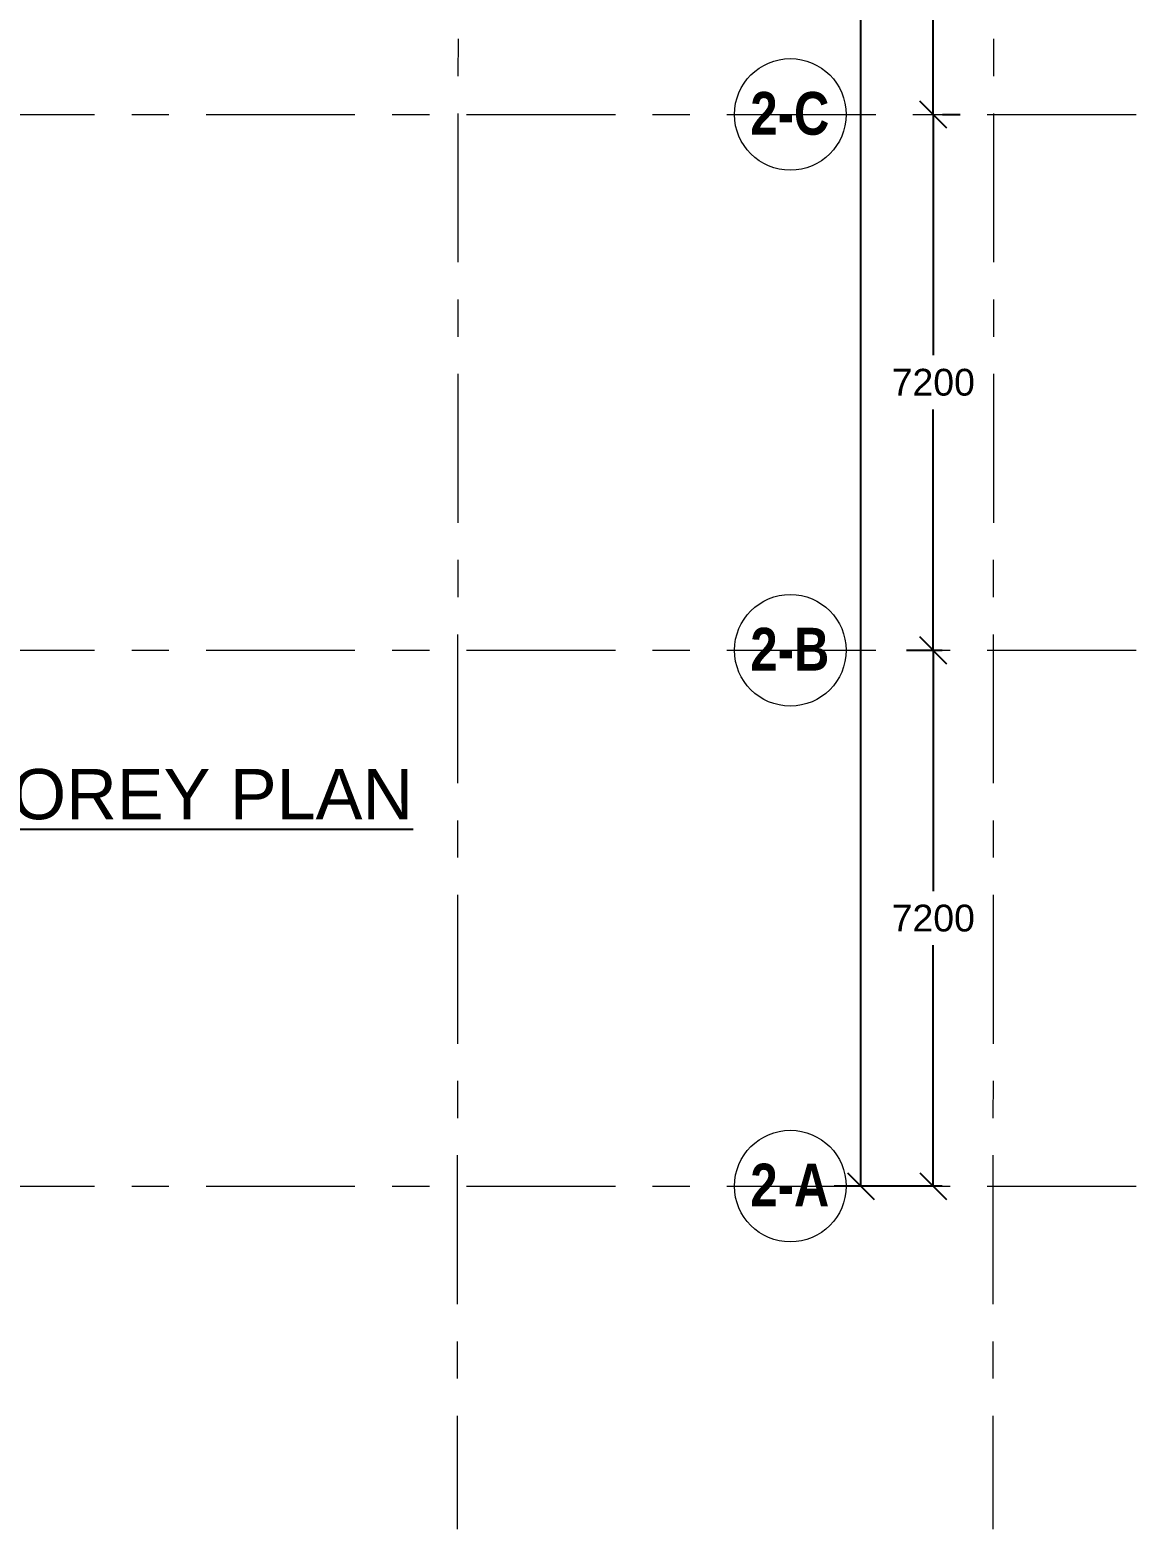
# Model space of a CAD drawing. Header units: millimetres. Extents: x -47219 to 440296, y -79832 to 7189.
# Drawn here: x 15491 to 30439, y -79832 to -59689 of the extents above; entities that cross this region are included whole.
import ezdxf

# ---------------------------------------------------------------- set-up
doc = ezdxf.new("R2010")
doc.units = ezdxf.units.MM
doc.linetypes.add('BLK_2 - 3RD STOREY  LOWER ROOF PLAN-archi clean_25 SEPT 2024$0$IDA - Grid Line', pattern=[3500, 2000, -500, 500, -500])
doc.layers.get('Defpoints').update_dxf_attribs({"color": 8, "lineweight": 9})
for name, color, linetype, lineweight in [('BLK_2 - 3RD STOREY  LOWER ROOF PLAN-archi clean_25 SEPT 2024$0$S-_ANOTGRID_E', 8, 'Continuous', 9), ('BLK_2 - 3RD STOREY  LOWER ROOF PLAN-archi clean_25 SEPT 2024$0$S-_ANOTGRID_E-1', 8, 'BLK_2 - 3RD STOREY  LOWER ROOF PLAN-archi clean_25 SEPT 2024$0$IDA - Grid Line', 9), ('M-_SPRKPIEX_E-', 1, 'Continuous', 30)]:
    doc.layers.add(name, color=color, linetype=linetype, lineweight=lineweight)
doc.layers.add('DIM', color=8, linetype='Continuous')
doc.styles.add('BLK 2 - 1ST STOREY PLAN$0$Arial', font='arial.ttf', dxfattribs={"height": 300})
doc.styles.add('BLK_2 - 3RD STOREY  LOWER ROOF PLAN-archi clean_25 SEPT 2024$0$Arial Narrow_B', font='ARIALNB.TTF', dxfattribs={"height": 575})
doc.styles.get("Standard").update_dxf_attribs({"font": 'arial.ttf'})
doc.dimstyles.new('DIM 200', dxfattribs={"dimscale": 2000, "dimtxt": 0.18, "dimasz": 0.18, "dimexe": 0.18, "dimexo": 0.0625, "dimgap": 0.09, "dimtad": 0, "dimtih": 1, "dimtoh": 1, "dimdec": 0, "dimzin": 0, "dimdsep": 46, "dimtxsty": 'Standard', "dimblk": 'OBLIQUE', "dimcen": 0.09, "dimadec": 0, "dimazin": 0, "dimtfac": 1, "dimtdec": 0, "dimtofl": 0, "dimtmove": 0, "dimatfit": 3, "dimfxl": 1, "dimtolj": 1, "dimtzin": 0, "dimarcsym": 0})

# ---------------------------------------------------------------- blocks, each defined once
blk = doc.blocks.new('_Oblique')
at = {"color": 0, "linetype": 'ByBlock', "lineweight": -2}
blk.add_line((-0.5, -0.5), (0.5, 0.5), dxfattribs=at)
blk = doc.blocks.new('*D25')
at = {"layer": 'Defpoints', "color": 0, "transparency": 16777216}
for p in [(27596, 3975), (26659, -75225), (27596, -75225)]:
    blk.add_point(p, dxfattribs=at)
at = {"layer": 'DIM', "color": 0, "lineweight": -2, "transparency": 16777216}
for p, q in [((27471, 3975), (26299, 3975)), ((26659, 3975), (26659, -34148)), ((26659, -75225), (26659, -34876)), ((27471, -75225), (26299, -75225))]:
    blk.add_line(p, q, dxfattribs=at)
at = {"layer": 'DIM', "color": 0, "lineweight": -2, "transparency": 16777216, "xscale": 360, "yscale": 360, "zscale": 360}
for p, rotation in [((26659, 3975), 90), ((26659, -75225), 270)]:
    blk.add_blockref('_Oblique', p, dxfattribs=dict(at, rotation=rotation))
at = {"layer": 'DIM', "color": 0, "transparency": 16777216, "insert": (26659, -34512), "char_height": 360, "attachment_point": 5}
blk.add_mtext('\\A1;79200', dxfattribs=at)
blk = doc.blocks.new('*D26')
at = {"layer": 'Defpoints', "color": 0, "transparency": 16777216}
for p in [(27633, -68025), (27876, -68025), (27876, -75225)]:
    blk.add_point(p, dxfattribs=at)
at = {"layer": 'DIM', "color": 0, "lineweight": -2, "transparency": 16777216}
for p, q in [((27751, -68025), (27273, -68025)), ((27633, -68025), (27633, -71261)), ((27633, -75225), (27633, -71988)), ((27751, -75225), (27273, -75225))]:
    blk.add_line(p, q, dxfattribs=at)
at = {"layer": 'DIM', "color": 0, "lineweight": -2, "transparency": 16777216, "xscale": 360, "yscale": 360, "zscale": 360}
for p, rotation in [((27633, -68025), 90), ((27633, -75225), 270)]:
    blk.add_blockref('_Oblique', p, dxfattribs=dict(at, rotation=rotation))
at = {"layer": 'DIM', "color": 0, "transparency": 16777216, "insert": (27633, -71625), "char_height": 360, "attachment_point": 5}
blk.add_mtext('\\A1;7200', dxfattribs=at)
blk = doc.blocks.new('*D27')
at = {"layer": 'Defpoints', "color": 0, "transparency": 16777216}
for p in [(27633, -60825), (27633, -60825), (27876, -68025)]:
    blk.add_point(p, dxfattribs=at)
at = {"layer": 'DIM', "color": 0, "lineweight": -2, "transparency": 16777216}
for p, q in [((27633, -60825), (27633, -64061)), ((27758, -60825), (27993, -60825)), ((27633, -68025), (27633, -64788)), ((27751, -68025), (27273, -68025))]:
    blk.add_line(p, q, dxfattribs=at)
at = {"layer": 'DIM', "color": 0, "lineweight": -2, "transparency": 16777216, "xscale": 360, "yscale": 360, "zscale": 360}
for p, rotation in [((27633, -60825), 90), ((27633, -68025), 270)]:
    blk.add_blockref('_Oblique', p, dxfattribs=dict(at, rotation=rotation))
at = {"layer": 'DIM', "color": 0, "transparency": 16777216, "insert": (27633, -64425), "char_height": 360, "attachment_point": 5}
blk.add_mtext('\\A1;7200', dxfattribs=at)
blk = doc.blocks.new('*D28')
at = {"layer": 'Defpoints', "color": 0, "transparency": 16777216}
for p in [(27633, -53625), (27633, -53625), (27633, -60825)]:
    blk.add_point(p, dxfattribs=at)
at = {"layer": 'DIM', "color": 0, "lineweight": -2, "transparency": 16777216}
for p, q in [((27633, -53625), (27633, -56861)), ((27758, -53625), (27993, -53625)), ((27633, -60825), (27633, -57588)), ((27758, -60825), (27993, -60825))]:
    blk.add_line(p, q, dxfattribs=at)
at = {"layer": 'DIM', "color": 0, "lineweight": -2, "transparency": 16777216, "xscale": 360, "yscale": 360, "zscale": 360}
for p, rotation in [((27633, -53625), 90), ((27633, -60825), 270)]:
    blk.add_blockref('_Oblique', p, dxfattribs=dict(at, rotation=rotation))
at = {"layer": 'DIM', "color": 0, "transparency": 16777216, "insert": (27633, -57225), "char_height": 360, "attachment_point": 5}
blk.add_mtext('\\A1;7200', dxfattribs=at)
blk = doc.blocks.new('BLK_2 - 3RD STOREY  LOWER ROOF PLAN-archi clean_25 SEPT 2024$0$Grid - 3_0mm Dia-3628821-BLK 2 3RD STOREY PLAN')
at = {"layer": 'BLK_2 - 3RD STOREY  LOWER ROOF PLAN-archi clean_25 SEPT 2024$0$S-_ANOTGRID_E'}
blk.add_circle((0, 0), 3, dxfattribs=at)
blk = doc.blocks.new('BLK_2 - 3RD STOREY  LOWER ROOF PLAN-archi clean_25 SEPT 2024')
at = {"layer": 'BLK_2 - 3RD STOREY  LOWER ROOF PLAN-archi clean_25 SEPT 2024$0$S-_ANOTGRID_E-1'}
for p, q in [((-110034, -37038), (-110086, -122559)), ((-102834, -37038), (-102886, -122559)), ((-141459, -103552), (-96555, -103552)), ((-141459, -110752), (-96555, -110752)), ((-141459, -117952), (-96555, -117952))]:
    blk.add_line(p, q, dxfattribs=at)
at = {"layer": 'BLK_2 - 3RD STOREY  LOWER ROOF PLAN-archi clean_25 SEPT 2024$0$S-_ANOTGRID_E', "xscale": 249.9999999999999, "yscale": 249.9999999999999, "zscale": 249.9999999999999, "rotation": 269.9999999999989}
for p in [(-105607, -103552), (-105607, -110752), (-105607, -117952)]:
    blk.add_blockref('BLK_2 - 3RD STOREY  LOWER ROOF PLAN-archi clean_25 SEPT 2024$0$Grid - 3_0mm Dia-3628821-BLK 2 3RD STOREY PLAN', p, dxfattribs=at)
at = {"layer": 'BLK_2 - 3RD STOREY  LOWER ROOF PLAN-archi clean_25 SEPT 2024$0$S-_ANOTGRID_E', "char_height": 575, "width": 1262.66, "attachment_point": 1, "style": 'BLK_2 - 3RD STOREY  LOWER ROOF PLAN-archi clean_25 SEPT 2024$0$Arial Narrow_B'}
for s, insert in [('2-C', (-106144, -103250)), ('2-B', (-106144, -110450)), ('2-A', (-106144, -117650))]:
    blk.add_mtext(s, dxfattribs=dict(at, insert=insert))

msp = doc.modelspace()

# ---------------------------------------------------------------- block references
at = {"layer": 'M-_SPRKPIEX_E-'}
msp.add_blockref('BLK_2 - 3RD STOREY  LOWER ROOF PLAN-archi clean_25 SEPT 2024', (131318.5, 42727.7), dxfattribs=at)

# ---------------------------------------------------------------- texts
at = {"color": 5, "insert": (8746.5, -69619.6), "char_height": 675, "width": 12347.698, "attachment_point": 1, "style": 'BLK 2 - 1ST STOREY PLAN$0$Arial'}
msp.add_mtext('{\\LBLK 2- 3RD STOREY PLAN}', dxfattribs=at)

# ---------------------------------------------------------------- dimensions: what is measured, and where the dimension line sits
at = {"layer": 'DIM'}
dim = msp.add_linear_dim(base=(26659.5, -75224.7), p1=(27596, 3975.3), p2=(27596, -75224.7), angle=90, dimstyle='DIM 200', dxfattribs=at)
dim.commit()
dim.dimension.update_dxf_attribs({"geometry": '*D25', "text_midpoint": (26659.5, -34512), "dimtype": 160})
for base, p1, p2, picture, middle in [((27632.9, -53624.7), (27632.9, -60824.7), (27632.9, -53624.7), '*D28', (27632.9, -57224.7)), ((27632.9, -60824.7), (27876.3, -68024.7), (27632.9, -60824.7), '*D27', (27632.9, -64424.7))]:
    dim = msp.add_linear_dim(base=base, p1=p1, p2=p2, angle=90, dimstyle='DIM 200', override={"dimtmove": 1}, dxfattribs=at)
    dim.commit()
    dim.dimension.update_dxf_attribs({"geometry": picture, "text_midpoint": middle})
dim = msp.add_linear_dim(base=(27632.9, -68024.7), p1=(27876.3, -75224.7), p2=(27876.3, -68024.7), angle=90, dimstyle='DIM 200', dxfattribs=at)
dim.commit()
dim.dimension.update_dxf_attribs({"geometry": '*D26', "text_midpoint": (27632.9, -71624.7)})

doc.saveas('drawing.dxf')
